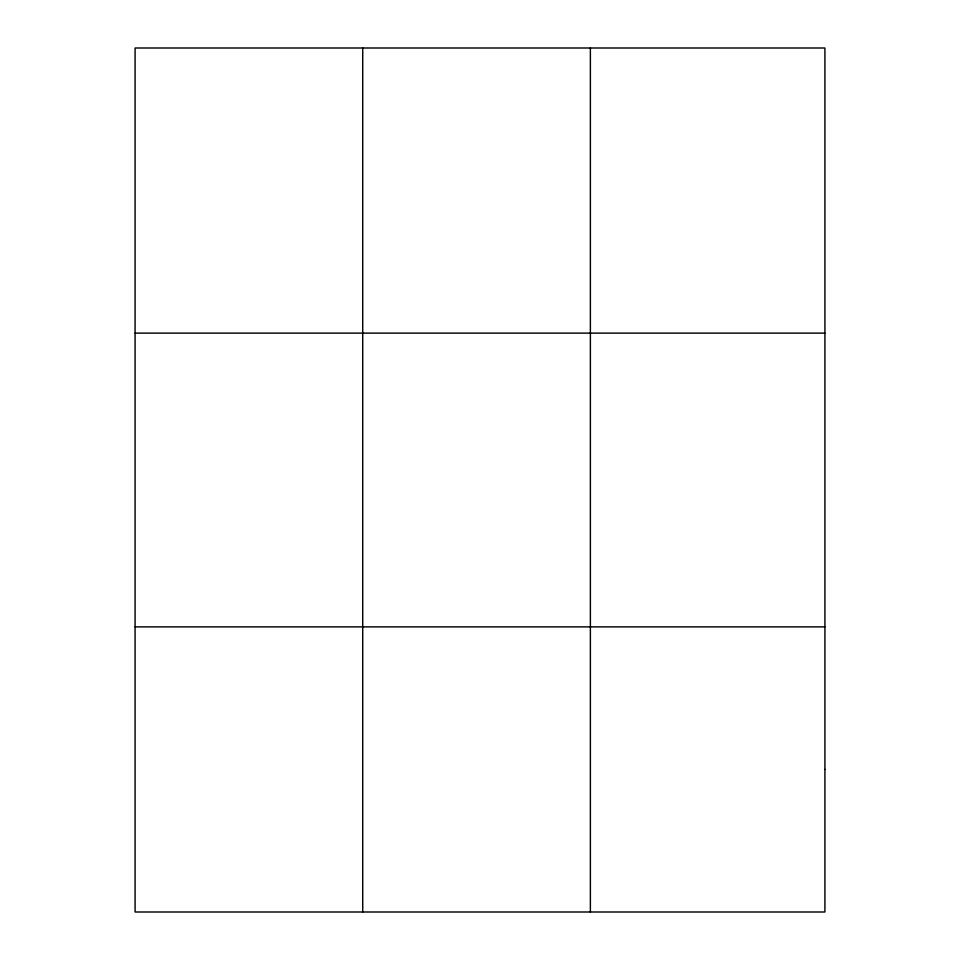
<?xml version="1.0" encoding="UTF-8"?>
<svg xmlns="http://www.w3.org/2000/svg" width="960" height="960" viewBox="0 0 960 960"><rect width="100%" height="100%" fill="white"/><g stroke="black" fill="none" stroke-linecap="round" stroke-linejoin="round"><path stroke-width="1.44" d="M362.724 912L362.724 48M590.376 912L590.376 48M135.084 333.12L824.916 333.12M135.084 626.88L824.916 626.88M824.916 769.44L824.916 912L135.084 912L135.084 48L824.916 48L824.916 769.44"/></g></svg>
